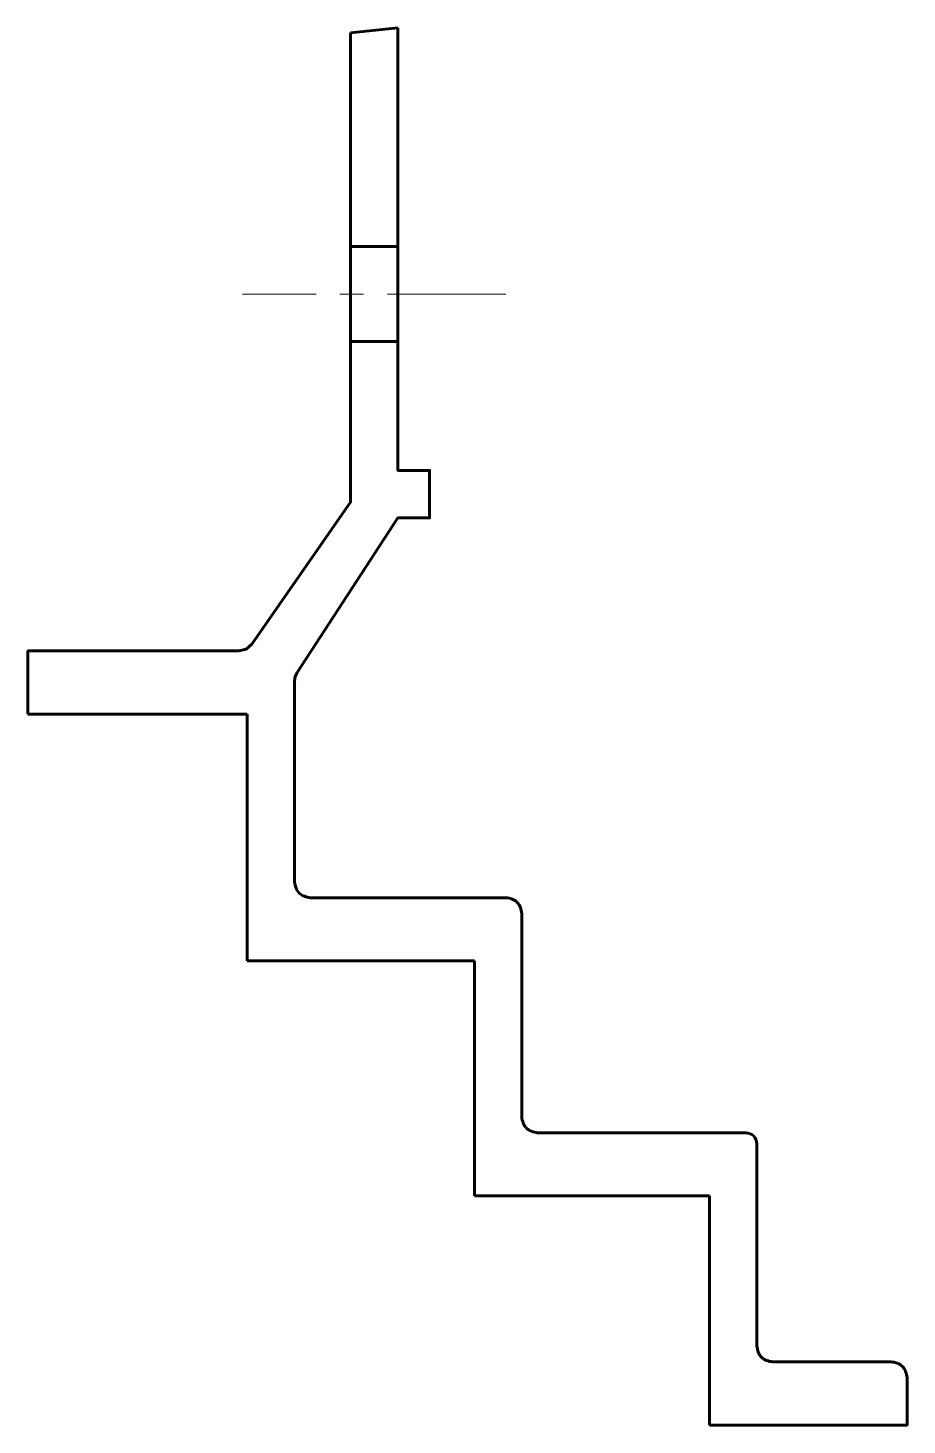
# Model space of a CAD drawing. Header units: millimetres. Extents: x -32.3 to 23.3, y 228.2 to 316.6.
import ezdxf

# ---------------------------------------------------------------- set-up
doc = ezdxf.new("R2010")
doc.units = ezdxf.units.MM
doc.linetypes.add('K5LT_AXLED', pattern=[12, 7.5, -1.5, 1.5, -1.5])
doc.linetypes.add('K5LT_BASIC', pattern=[0])

msp = doc.modelspace()

# ---------------------------------------------------------------- linework, layer by layer
at = {"color": 150, "linetype": 'K5LT_BASIC', "lineweight": 60, "true_color": 0x0080ff}
for p, q in [((-8.891, 316.621), (-11.891, 316.321)), ((-8.891, 302.783), (-11.891, 302.783)), ((-8.891, 296.783), (-11.891, 296.783)), ((-32.297, 273.198), (-32.297, 274.198)), ((-18.426, 273.198), (-32.297, 273.198)), ((-18.426, 257.584), (-18.426, 258.584)), ((-4.056, 257.584), (-18.426, 257.584)), ((-4.056, 242.714), (-4.056, 243.714)), ((10.815, 242.714), (-4.056, 242.714)), ((10.815, 228.215), (10.815, 229.215))]:
    msp.add_line(p, q, dxfattribs=at)
at = {"color": 30, "linetype": 'K5LT_AXLED', "lineweight": 18, "true_color": 0xff8000}
msp.add_line((-2.061, 299.783), (-18.72, 299.783), dxfattribs=at)
at = {"color": 150, "linetype": 'K5LT_BASIC', "lineweight": 60, "true_color": 0x0080ff}
for points in [[(-15.426, 262.584), (-15.426, 275.288), (-15.385, 275.572), (-15.264, 275.833), (-8.891, 285.621), (-6.891, 285.621), (-6.891, 288.621), (-8.891, 288.621), (-8.891, 316.621)], [(-11.891, 316.321), (-11.891, 288.821)], [(-11.891, 288.821), (-11.891, 286.621), (-18.128, 277.628), (-18.486, 277.312), (-18.95, 277.198), (-32.297, 277.198), (-32.297, 274.198)], [(-18.426, 273.198), (-18.426, 258.584)], [(-2.056, 261.584), (-14.426, 261.584)], [(-1.056, 247.714), (-1.056, 260.584)], [(-4.056, 257.584), (-4.056, 243.714)], [(13.115, 246.714), (-0.056, 246.714)], [(13.815, 233.215), (13.815, 246.014)], [(10.815, 242.714), (10.815, 229.215)], [(22.315, 232.215), (14.815, 232.215)], [(23.315, 229.215), (23.315, 231.215)], [(23.315, 229.215), (23.315, 228.215), (10.815, 228.215)]]:
    msp.add_lwpolyline(points, dxfattribs=at)
for points, knots in [([(-15.426, 262.584), (-15.403, 262.33), (-15.226, 261.785), (-14.68, 261.608), (-14.426, 261.584)], [0, 0, 0, 0, 0.765366, 1.530734, 1.530734, 1.530734, 1.530734]), ([(13.115, 246.714), (13.293, 246.697), (13.674, 246.573), (13.798, 246.192), (13.815, 246.014)], [0, 0, 0, 0, 0.535756, 1.071513, 1.071513, 1.071513, 1.071513])]:
    msp.add_open_spline(points, degree=3, knots=knots, dxfattribs=at)
for points in [[(-2.056, 261.584), (-1.802, 261.561), (-1.257, 261.384), (-1.08, 260.838), (-1.056, 260.584)], [(-1.056, 247.714), (-1.032, 247.46), (-0.855, 246.915), (-0.31, 246.738), (-0.056, 246.714)], [(13.815, 233.215), (13.839, 232.961), (14.016, 232.416), (14.561, 232.239), (14.815, 232.215)], [(22.315, 232.215), (22.569, 232.192), (23.114, 232.014), (23.291, 231.469), (23.315, 231.215)]]:
    msp.add_open_spline(points, degree=3, dxfattribs=at)

doc.saveas('drawing.dxf')
